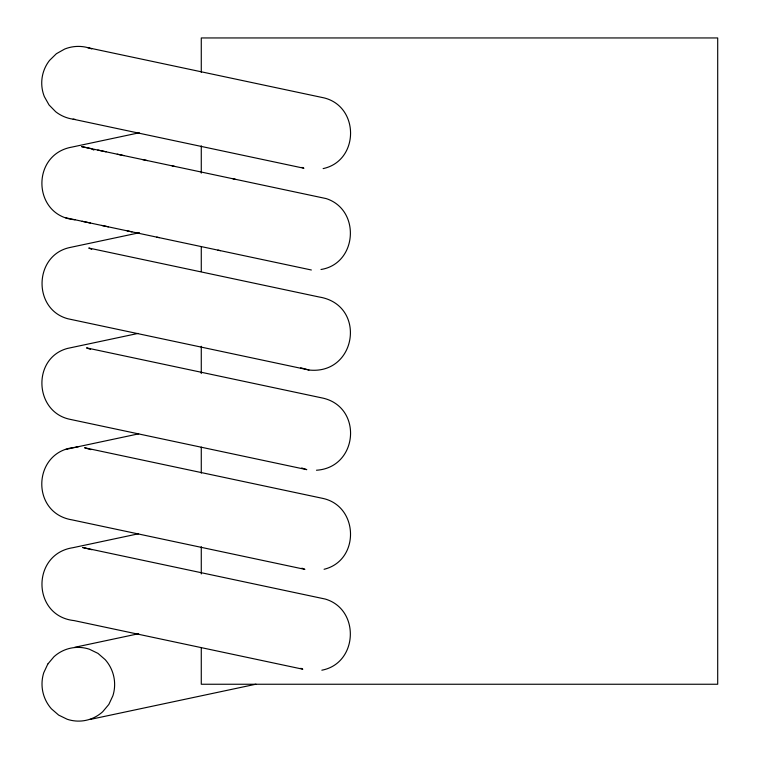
<?xml version="1.0" encoding="UTF-8"?>
<svg xmlns="http://www.w3.org/2000/svg" width="759" height="759" viewBox="0 0 759 759"><rect width="100%" height="100%" fill="white"/><g stroke="black" fill="none" stroke-linecap="round" stroke-linejoin="round"><path stroke-width="1.14" d="M138.707 433.844L74.894 447.412C32.571 451.074 29.971 513.027 72.048 519.877L304.871 569.373L301.883 568.159M324.084 569.278C359.975 560.588 358.96 506.566 323.22 498.483L84.6 447.763L90.776 449.641M323.135 168.602C359.216 160.88 359.832 106.858 324.197 97.92L87.57 47.627M321.844 670.197C357.944 663.442 360.43 609.449 325.326 599.079L82.513 547.467L91.886 549.725M320.991 269.492C357.347 263.724 360.999 209.797 326.18 198.592L81.593 146.61L91.033 148.612L93.888 150.073M78.898 446.558L65.435 449.537M139.314 132.768L71.925 147.094C30.294 154.39 32.542 216.438 75.046 219.768M139.466 232.719L69.686 247.548C33.861 255.242 32.466 309.274 67.874 318.761L308.97 370.012C356.901 375.164 367.09 304.776 319.131 296.997L88.765 248.032L91.697 249.332M138.119 333.41L67.38 348.447C31.755 358.106 34.259 412.09 70.094 419.338L306.788 469.65L301.684 467.961M138.593 533.738L72.864 547.713C31.147 553.994 31.783 616.137 74.126 620.596L302.775 669.201L300.839 668.281M74.667 647.313L138.679 633.708M90.008 719.475L255.963 684.201M316.465 470.229C358.722 467.591 363.257 405.714 321.313 397.782L86.545 347.878L90.568 349.396M232.947 178.782L235.442 179.304M217.937 250.138L220.433 250.669M73.13 119.182L303.904 168.242L301.921 167.388M97.835 150.054L106.061 151.809M117.256 154.191L124.002 155.623M142.588 159.57L147.379 160.595M172.094 165.841L174.579 166.373M65.606 217.757L311.361 269.995M82.162 221.277L90.387 223.023M101.678 225.423L108.423 226.856M127.123 230.831L131.924 231.856M156.781 237.131L159.267 237.662M300.706 367.792L308.97 370.012M201.277 72.342L201.277 37.95L717.701 37.95L717.701 684.248L201.277 684.248L201.277 647.484M201.277 145.861L201.277 173.137M201.277 246.666L201.277 271.561M201.277 346.275L201.277 373.551M201.277 447.07L201.277 473.161M201.277 546.689L201.277 573.956M91.735 48.927A37.144 36.84 -78 0 0 64.705 49.041L56.375 53.728L49.544 60.407A36.337 36.034 -78 0 0 44.354 96.621L49.041 104.941L55.711 111.763A37.144 36.84 -78 0 0 75.236 119.419M47.798 664.068L43.747 672.74A37.144 36.84 78 0 0 51.422 708.821L58.652 715.092L67.219 719.266A36.337 36.034 78 0 0 102.712 711.724L108.841 704.428L112.892 695.756A37.144 36.84 78 0 0 105.216 659.675L97.996 653.395L89.42 649.23A36.337 36.034 78 0 0 53.936 656.772L47.798 664.068"/></g></svg>
